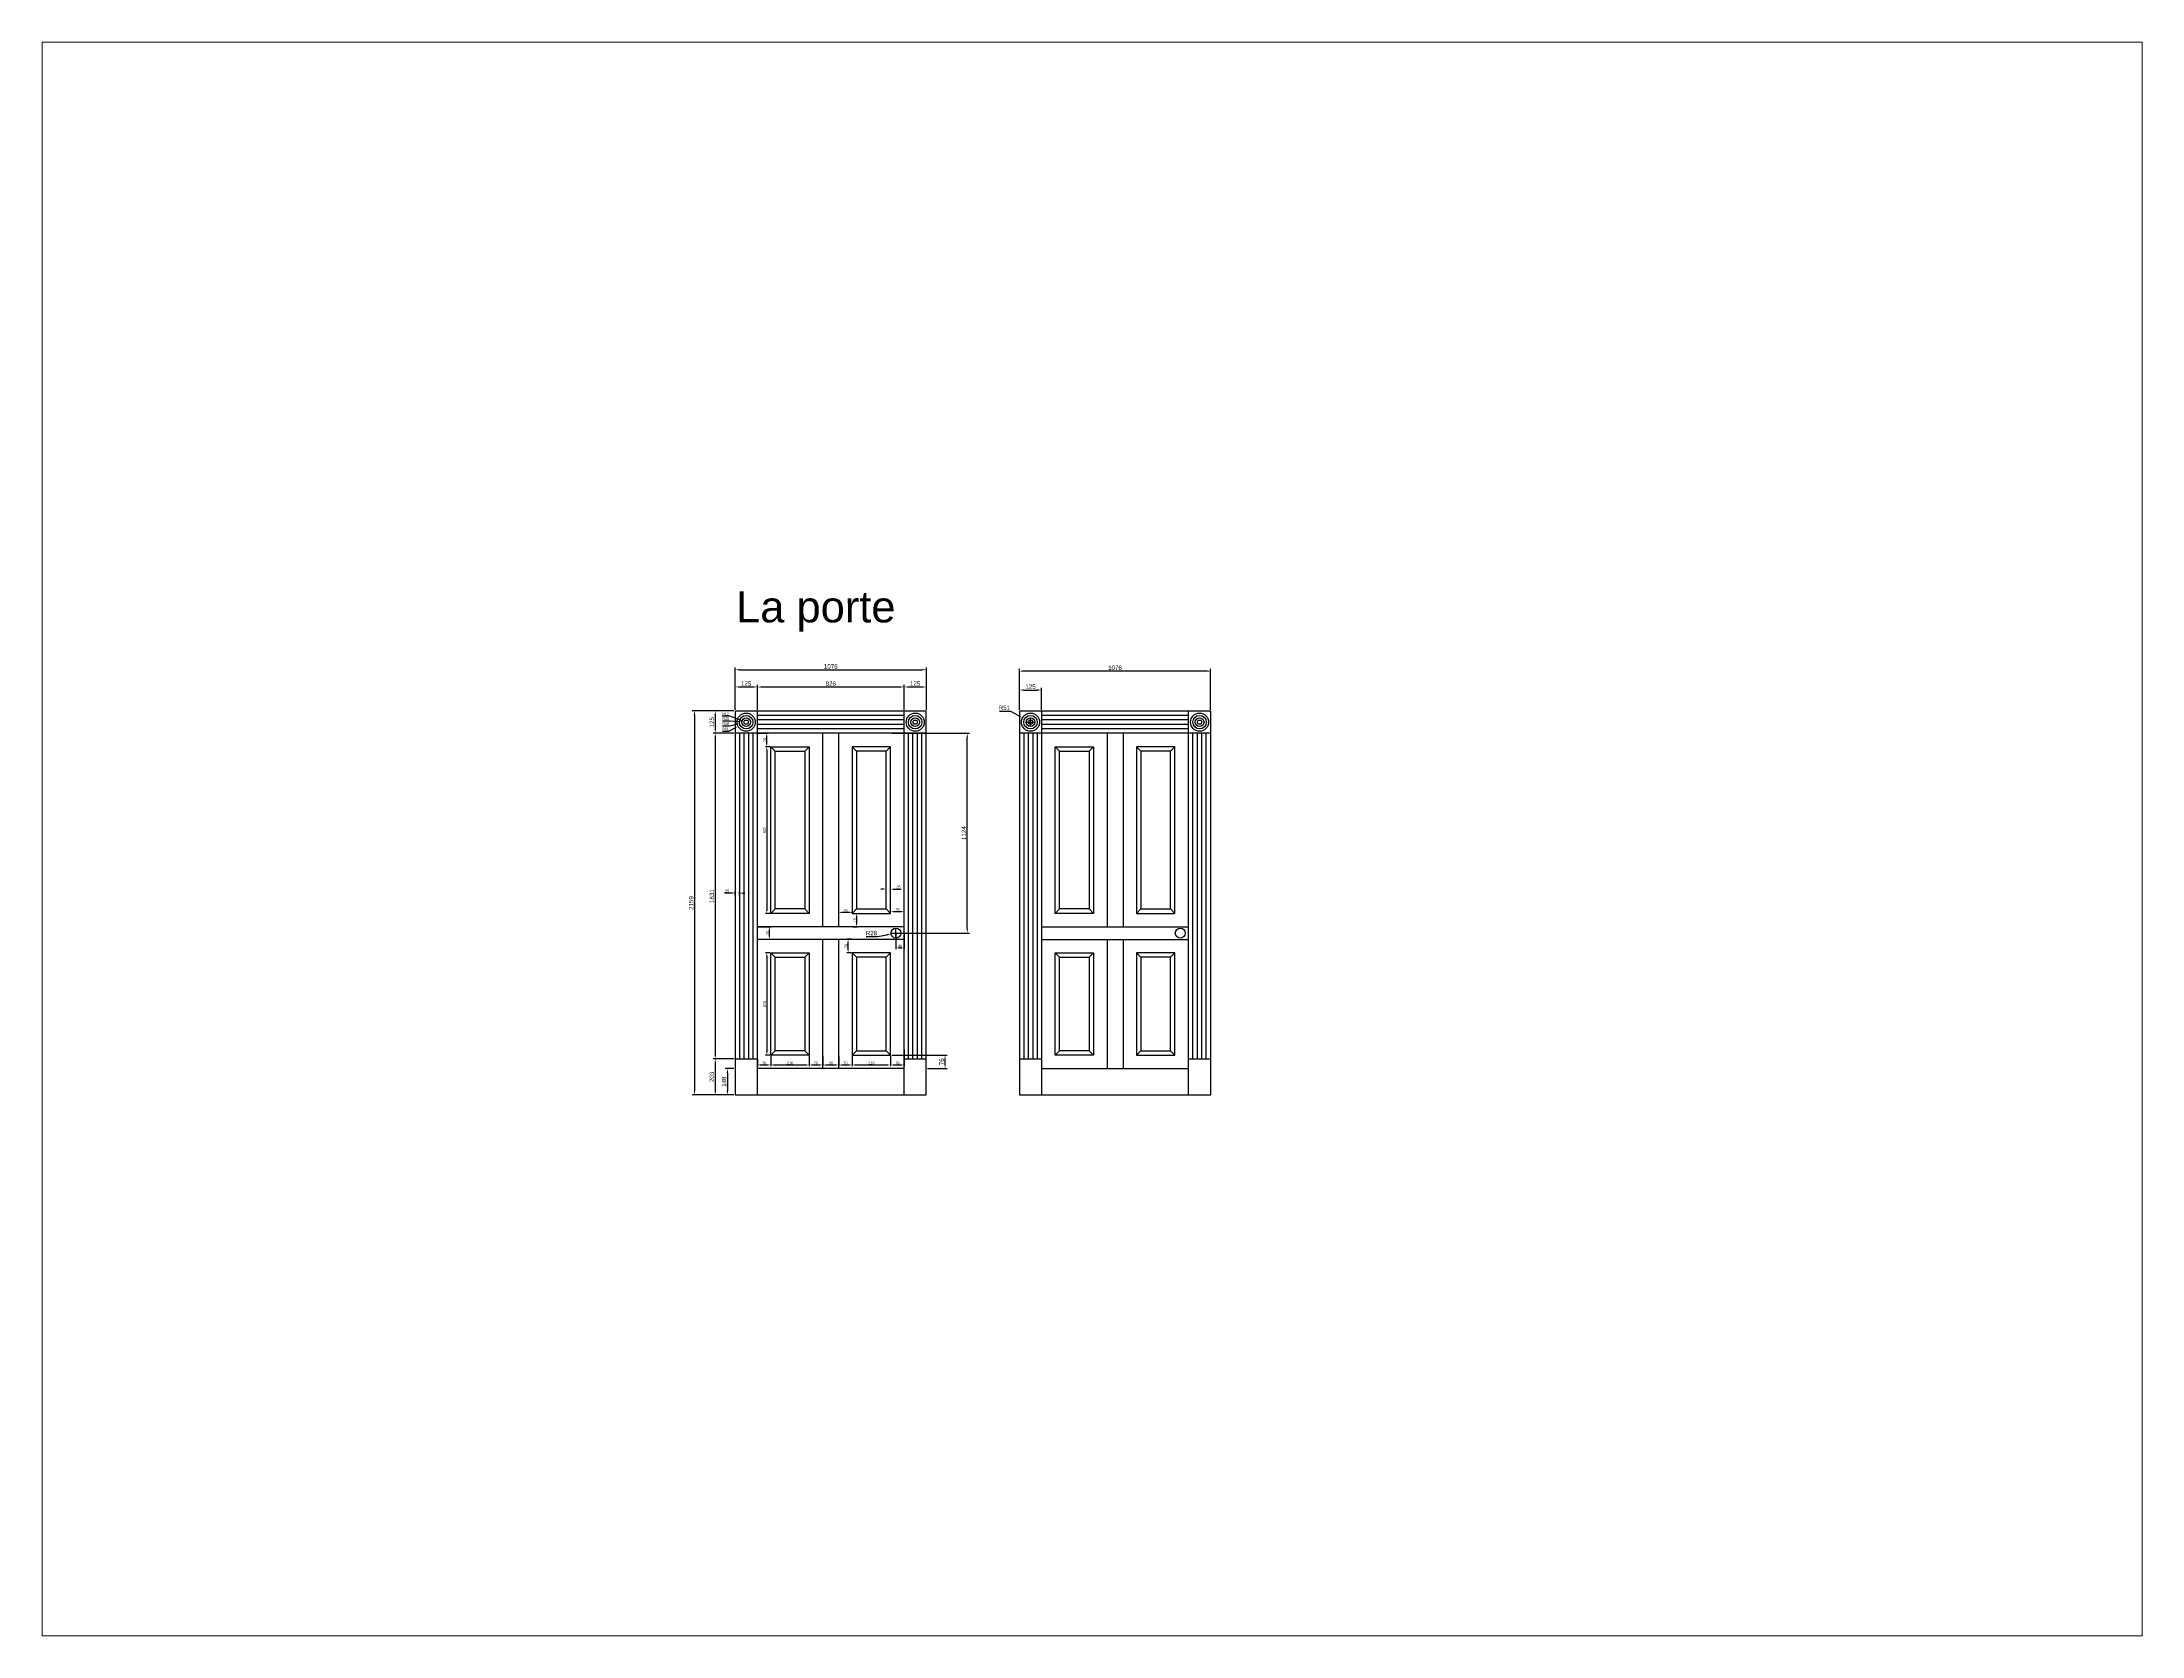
# Paper-space layout 'Présentation1' of a CAD drawing. Header units: millimetres. Extents: x 26 to 231, y 20 to 176.
# The model-space entities are those that its viewports show. They can reach past a viewport. Long polylines and large blocks are cut down to what shows.
import ezdxf

# ---------------------------------------------------------------- set-up
doc = ezdxf.new("R2010")
doc.units = ezdxf.units.MM
doc.layers.add('15-TEXTE', color=7, linetype='Continuous', lineweight=5)
doc.layers.add('BAT-22-Menuiserie porte', color=120, linetype='Continuous', lineweight=25)
doc.layers.add('22-COTATION-2', color=7, linetype='Continuous', lineweight=5, true_color=0xfb1313)
doc.styles.get("Standard").update_dxf_attribs({"font": 'arial.ttf'})
doc.dimstyles.new('SD-MECA-1-1', dxfattribs={"dimscale": 6, "dimtxt": 2.5, "dimasz": 2.5, "dimexe": 1.25, "dimexo": 0.625, "dimtad": 1, "dimtoh": 1, "dimtxsty": 'Standard', "dimcen": 0, "dimadec": 0, "dimazin": 0, "dimtp": 0.02, "dimtm": 0.02, "dimtfac": 1, "dimtofl": 0, "dimtmove": 0, "dimatfit": 3, "dimfxl": 1, "dimarcsym": 0})
doc.dimstyles.new('SD-MENUI', dxfattribs={"dimscale": 10, "dimtxt": 2.5, "dimasz": 2.5, "dimexe": 1.25, "dimexo": 0.625, "dimtad": 1, "dimtoh": 1, "dimtxsty": 'Standard', "dimcen": 2.5, "dimadec": 0, "dimazin": 0, "dimtp": 0.02, "dimtm": 0.02, "dimtfac": 1, "dimtofl": 0, "dimtmove": 0, "dimatfit": 3, "dimfxl": 1, "dimarcsym": 0})

# ---------------------------------------------------------------- blocks, each defined once
blk = doc.blocks.new('*D92')
at = {"layer": '22-COTATION-2', "color": 0, "lineweight": -2, "transparency": 16777216}
for p, q in [((14245, 9875), (14319, 9875)), ((14311, 9820), (14311, 9860)), ((14245, 9805), (14319, 9805))]:
    blk.add_line(p, q, dxfattribs=at)
at = {"layer": '22-COTATION-2', "color": 0, "transparency": 16777216}
for points in [[(14309, 9860), (14314, 9860), (14311, 9875)], [(14309, 9820), (14314, 9820), (14311, 9805)]]:
    blk.add_solid(points, dxfattribs=at)
at = {"layer": 'Defpoints', "color": 0, "transparency": 16777216}
for p in [(14242, 9875), (14311, 9875), (14242, 9805)]:
    blk.add_point(p, dxfattribs=at)
at = {"layer": '22-COTATION-2', "color": 0, "transparency": 16777216, "insert": (14300, 9840), "char_height": 15, "attachment_point": 5, "rotation": 90}
blk.add_mtext('70', dxfattribs=at)
blk = doc.blocks.new('*D73')
at = {"layer": '22-COTATION-2', "color": 0, "lineweight": -2, "transparency": 16777216}
for p, q in [((14952, 10087), (14937, 10087)), ((14967, 9979), (14967, 10095)), ((14992, 9954), (14992, 10095)), ((15007, 10087), (15051, 10087))]:
    blk.add_line(p, q, dxfattribs=at)
at = {"layer": '22-COTATION-2', "color": 0, "transparency": 16777216}
for points in [[(14952, 10090), (14952, 10085), (14967, 10087)], [(15007, 10090), (15007, 10085), (14992, 10087)]]:
    blk.add_solid(points, dxfattribs=at)
at = {"layer": 'Defpoints', "color": 0, "transparency": 16777216}
for p in [(14992, 10087), (14967, 9976), (14992, 9951)]:
    blk.add_point(p, dxfattribs=at)
at = {"layer": '22-COTATION-2', "color": 0, "transparency": 16777216, "insert": (15036, 10099), "char_height": 15, "attachment_point": 5}
blk.add_mtext('25', dxfattribs=at)
blk = doc.blocks.new('*D93')
at = {"layer": '22-COTATION-2', "color": 0, "lineweight": -2, "transparency": 16777216}
for p, q in [((14110, 11089), (13876, 11089)), ((13889, 11064), (13889, 8955)), ((14110, 8930), (13876, 8930))]:
    blk.add_line(p, q, dxfattribs=at)
at = {"layer": '22-COTATION-2', "color": 0, "transparency": 16777216}
for points in [[(13884, 11064), (13893, 11064), (13889, 11089)], [(13884, 8955), (13893, 8955), (13889, 8930)]]:
    blk.add_solid(points, dxfattribs=at)
at = {"layer": 'Defpoints', "color": 0, "transparency": 16777216}
for p in [(14117, 11089), (13889, 8930), (14117, 8930)]:
    blk.add_point(p, dxfattribs=at)
at = {"layer": '22-COTATION-2', "color": 0, "transparency": 16777216, "insert": (13870, 10009), "char_height": 25, "attachment_point": 5, "rotation": 90}
blk.add_mtext('2159', dxfattribs=at)
blk = doc.blocks.new('*D94')
at = {"layer": '22-COTATION-2', "color": 0, "lineweight": -2, "transparency": 16777216}
for p, q in [((14110, 11089), (13993, 11089)), ((14005, 11064), (14005, 10989)), ((14110, 10964), (13993, 10964))]:
    blk.add_line(p, q, dxfattribs=at)
at = {"layer": '22-COTATION-2', "color": 0, "transparency": 16777216}
for points in [[(14001, 11064), (14010, 11064), (14005, 11089)], [(14001, 10989), (14010, 10989), (14005, 10964)]]:
    blk.add_solid(points, dxfattribs=at)
at = {"layer": 'Defpoints', "color": 0, "transparency": 16777216}
for p in [(14117, 11089), (14005, 10964), (14117, 10964)]:
    blk.add_point(p, dxfattribs=at)
at = {"layer": '22-COTATION-2', "color": 0, "transparency": 16777216, "insert": (13986, 11026), "char_height": 25, "attachment_point": 5, "rotation": 90}
blk.add_mtext('125', dxfattribs=at)
blk = doc.blocks.new('*D95')
at = {"layer": '22-COTATION-2', "color": 0, "lineweight": -2, "transparency": 16777216}
for p, q in [((14110, 10964), (13993, 10964)), ((14005, 10939), (14005, 9158)), ((14110, 9133), (13993, 9133))]:
    blk.add_line(p, q, dxfattribs=at)
at = {"layer": '22-COTATION-2', "color": 0, "transparency": 16777216}
for points in [[(14001, 10939), (14010, 10939), (14005, 10964)], [(14001, 9158), (14010, 9158), (14005, 9133)]]:
    blk.add_solid(points, dxfattribs=at)
at = {"layer": 'Defpoints', "color": 0, "transparency": 16777216}
for p in [(14117, 10964), (14005, 9133), (14117, 9133)]:
    blk.add_point(p, dxfattribs=at)
at = {"layer": '22-COTATION-2', "color": 0, "transparency": 16777216, "insert": (13986, 10048), "char_height": 25, "attachment_point": 5, "rotation": 90}
blk.add_mtext('1831', dxfattribs=at)
blk = doc.blocks.new('*D74')
at = {"layer": '22-COTATION-2', "color": 0, "lineweight": -2, "transparency": 16777216}
for p, q in [((14110, 9133), (13993, 9133)), ((14005, 9108), (14005, 8955)), ((14110, 8930), (13993, 8930))]:
    blk.add_line(p, q, dxfattribs=at)
at = {"layer": '22-COTATION-2', "color": 0, "transparency": 16777216}
for points in [[(14001, 9108), (14010, 9108), (14005, 9133)], [(14001, 8955), (14010, 8955), (14005, 8930)]]:
    blk.add_solid(points, dxfattribs=at)
at = {"layer": 'Defpoints', "color": 0, "transparency": 16777216}
for p in [(14117, 9133), (14005, 8930), (14117, 8930)]:
    blk.add_point(p, dxfattribs=at)
at = {"layer": '22-COTATION-2', "color": 0, "transparency": 16777216, "insert": (13986, 9031), "char_height": 25, "attachment_point": 5, "rotation": 90}
blk.add_mtext('203', dxfattribs=at)
blk = doc.blocks.new('*D96')
at = {"layer": '22-COTATION-2', "color": 0, "lineweight": -2, "transparency": 16777216}
for p, q in [((14314, 10888), (14287, 10888)), ((14295, 10873), (14295, 9966)), ((14314, 9951), (14287, 9951))]:
    blk.add_line(p, q, dxfattribs=at)
at = {"layer": '22-COTATION-2', "color": 0, "transparency": 16777216}
for points in [[(14292, 10873), (14297, 10873), (14295, 10888)], [(14292, 9966), (14297, 9966), (14295, 9951)]]:
    blk.add_solid(points, dxfattribs=at)
at = {"layer": 'Defpoints', "color": 0, "transparency": 16777216}
for p in [(14318, 10888), (14295, 9951), (14318, 9951)]:
    blk.add_point(p, dxfattribs=at)
at = {"layer": '22-COTATION-2', "color": 0, "transparency": 16777216, "insert": (14283, 10419), "char_height": 15, "attachment_point": 5, "rotation": 90}
blk.add_mtext('937', dxfattribs=at)
blk = doc.blocks.new('*D97')
at = {"layer": '22-COTATION-2', "color": 0, "lineweight": -2, "transparency": 16777216}
for p, q in [((14314, 9729), (14287, 9729)), ((14295, 9714), (14295, 9169)), ((14314, 9154), (14287, 9154))]:
    blk.add_line(p, q, dxfattribs=at)
at = {"layer": '22-COTATION-2', "color": 0, "transparency": 16777216}
for points in [[(14292, 9714), (14297, 9714), (14295, 9729)], [(14292, 9169), (14297, 9169), (14295, 9154)]]:
    blk.add_solid(points, dxfattribs=at)
at = {"layer": 'Defpoints', "color": 0, "transparency": 16777216}
for p in [(14318, 9729), (14295, 9154), (14318, 9154)]:
    blk.add_point(p, dxfattribs=at)
at = {"layer": '22-COTATION-2', "color": 0, "transparency": 16777216, "insert": (14283, 9441), "char_height": 15, "attachment_point": 5, "rotation": 90}
blk.add_mtext('575', dxfattribs=at)
blk = doc.blocks.new('*D98')
at = {"layer": '22-COTATION-2', "color": 0, "lineweight": -2, "transparency": 16777216}
for p, q in [((15022, 9836), (15022, 9749)), ((15068, 9836), (15068, 9749)), ((15037, 9757), (15053, 9757))]:
    blk.add_line(p, q, dxfattribs=at)
at = {"layer": '22-COTATION-2', "color": 0, "transparency": 16777216}
for points in [[(15037, 9759), (15037, 9754), (15022, 9757)], [(15053, 9759), (15053, 9754), (15068, 9757)]]:
    blk.add_solid(points, dxfattribs=at)
at = {"layer": 'Defpoints', "color": 0, "transparency": 16777216}
for p in [(15022, 9840), (15068, 9840), (15068, 9757)]:
    blk.add_point(p, dxfattribs=at)
at = {"layer": '22-COTATION-2', "color": 0, "transparency": 16777216, "insert": (15045, 9768), "char_height": 15, "attachment_point": 5}
blk.add_mtext('46', dxfattribs=at)
blk = doc.blocks.new('*D99')
at = {"layer": '22-COTATION-2', "color": 0, "lineweight": -2, "transparency": 16777216}
for p, q in [((14998, 10964), (15436, 10964)), ((15423, 9865), (15423, 10939)), ((14998, 9840), (15436, 9840))]:
    blk.add_line(p, q, dxfattribs=at)
at = {"layer": '22-COTATION-2', "color": 0, "transparency": 16777216}
for points in [[(15419, 10939), (15427, 10939), (15423, 10964)], [(15419, 9865), (15427, 9865), (15423, 9840)]]:
    blk.add_solid(points, dxfattribs=at)
at = {"layer": 'Defpoints', "color": 0, "transparency": 16777216}
for p in [(14992, 10964), (15423, 10964), (14992, 9840)]:
    blk.add_point(p, dxfattribs=at)
at = {"layer": '22-COTATION-2', "color": 0, "transparency": 16777216, "insert": (15404, 10402), "char_height": 25, "attachment_point": 5, "rotation": 90}
blk.add_mtext('1124', dxfattribs=at)
blk = doc.blocks.new('*D100')
at = {"layer": '22-COTATION-2', "color": 0, "lineweight": -2, "transparency": 16777216}
for p, q in [((14117, 11095), (14117, 11237)), ((14142, 11224), (14217, 11224)), ((14242, 11095), (14242, 11237))]:
    blk.add_line(p, q, dxfattribs=at)
at = {"layer": '22-COTATION-2', "color": 0, "transparency": 16777216}
for points in [[(14142, 11228), (14142, 11220), (14117, 11224)], [(14217, 11228), (14217, 11220), (14242, 11224)]]:
    blk.add_solid(points, dxfattribs=at)
at = {"layer": 'Defpoints', "color": 0, "transparency": 16777216}
for p in [(14242, 11224), (14117, 11089), (14242, 11089)]:
    blk.add_point(p, dxfattribs=at)
at = {"layer": '22-COTATION-2', "color": 0, "transparency": 16777216, "insert": (14179, 11243), "char_height": 25, "attachment_point": 5}
blk.add_mtext('125', dxfattribs=at)
blk = doc.blocks.new('*D101')
at = {"layer": '22-COTATION-2', "color": 0, "lineweight": -2, "transparency": 16777216}
for p, q in [((14242, 11095), (14242, 11237)), ((14267, 11224), (15043, 11224)), ((15068, 11095), (15068, 11237))]:
    blk.add_line(p, q, dxfattribs=at)
at = {"layer": '22-COTATION-2', "color": 0, "transparency": 16777216}
for points in [[(14267, 11228), (14267, 11220), (14242, 11224)], [(15043, 11228), (15043, 11220), (15068, 11224)]]:
    blk.add_solid(points, dxfattribs=at)
at = {"layer": 'Defpoints', "color": 0, "transparency": 16777216}
for p in [(15068, 11224), (14242, 11089), (15068, 11089)]:
    blk.add_point(p, dxfattribs=at)
at = {"layer": '22-COTATION-2', "color": 0, "transparency": 16777216, "insert": (14655, 11243), "char_height": 25, "attachment_point": 5}
blk.add_mtext('826', dxfattribs=at)
blk = doc.blocks.new('*D75')
at = {"layer": '22-COTATION-2', "color": 0, "lineweight": -2, "transparency": 16777216}
for p, q in [((15068, 11095), (15068, 11237)), ((15093, 11224), (15168, 11224)), ((15193, 11095), (15193, 11237))]:
    blk.add_line(p, q, dxfattribs=at)
at = {"layer": '22-COTATION-2', "color": 0, "transparency": 16777216}
for points in [[(15093, 11228), (15093, 11220), (15068, 11224)], [(15168, 11228), (15168, 11220), (15193, 11224)]]:
    blk.add_solid(points, dxfattribs=at)
at = {"layer": 'Defpoints', "color": 0, "transparency": 16777216}
for p in [(15193, 11224), (15068, 11089), (15193, 11089)]:
    blk.add_point(p, dxfattribs=at)
at = {"layer": '22-COTATION-2', "color": 0, "transparency": 16777216, "insert": (15130, 11243), "char_height": 25, "attachment_point": 5}
blk.add_mtext('125', dxfattribs=at)
blk = doc.blocks.new('*D76')
at = {"layer": '22-COTATION-2', "color": 0, "lineweight": -2, "transparency": 16777216}
for p, q in [((14245, 10964), (14302, 10964)), ((14314, 10888), (14287, 10888)), ((14295, 10903), (14295, 10949))]:
    blk.add_line(p, q, dxfattribs=at)
at = {"layer": '22-COTATION-2', "color": 0, "transparency": 16777216}
for points in [[(14292, 10949), (14297, 10949), (14295, 10964)], [(14292, 10903), (14297, 10903), (14295, 10888)]]:
    blk.add_solid(points, dxfattribs=at)
at = {"layer": 'Defpoints', "color": 0, "transparency": 16777216}
for p in [(14242, 10964), (14295, 10964), (14318, 10888)]:
    blk.add_point(p, dxfattribs=at)
at = {"layer": '22-COTATION-2', "color": 0, "transparency": 16777216, "insert": (14283, 10926), "char_height": 15, "attachment_point": 5, "rotation": 90}
blk.add_mtext('76', dxfattribs=at)
blk = doc.blocks.new('*D77')
at = {"layer": '22-COTATION-2', "color": 0, "lineweight": -2, "transparency": 16777216}
for p, q in [((14242, 9129), (14242, 9091)), ((14257, 9099), (14303, 9099)), ((14318, 9150), (14318, 9091))]:
    blk.add_line(p, q, dxfattribs=at)
at = {"layer": '22-COTATION-2', "color": 0, "transparency": 16777216}
for points in [[(14257, 9101), (14257, 9096), (14242, 9099)], [(14303, 9101), (14303, 9096), (14318, 9099)]]:
    blk.add_solid(points, dxfattribs=at)
at = {"layer": 'Defpoints', "color": 0, "transparency": 16777216}
for p in [(14242, 9133), (14318, 9154), (14318, 9099)]:
    blk.add_point(p, dxfattribs=at)
at = {"layer": '22-COTATION-2', "color": 0, "transparency": 16777216, "insert": (14280, 9110), "char_height": 15, "attachment_point": 5}
blk.add_mtext('76', dxfattribs=at)
blk = doc.blocks.new('*D78')
at = {"layer": '22-COTATION-2', "color": 0, "lineweight": -2, "transparency": 16777216}
for p, q in [((14318, 9150), (14318, 9091)), ((14333, 9099), (14519, 9099)), ((14534, 9150), (14534, 9091))]:
    blk.add_line(p, q, dxfattribs=at)
at = {"layer": '22-COTATION-2', "color": 0, "transparency": 16777216}
for points in [[(14333, 9101), (14333, 9096), (14318, 9099)], [(14519, 9101), (14519, 9096), (14534, 9099)]]:
    blk.add_solid(points, dxfattribs=at)
at = {"layer": 'Defpoints', "color": 0, "transparency": 16777216}
for p in [(14318, 9154), (14534, 9154), (14534, 9099)]:
    blk.add_point(p, dxfattribs=at)
at = {"layer": '22-COTATION-2', "color": 0, "transparency": 16777216, "insert": (14426, 9110), "char_height": 15, "attachment_point": 5}
blk.add_mtext('216', dxfattribs=at)
blk = doc.blocks.new('*D79')
at = {"layer": '22-COTATION-2', "color": 0, "lineweight": -2, "transparency": 16777216}
for p, q in [((14534, 9150), (14534, 9091)), ((14549, 9099), (14595, 9099)), ((14610, 9150), (14610, 9091))]:
    blk.add_line(p, q, dxfattribs=at)
at = {"layer": '22-COTATION-2', "color": 0, "transparency": 16777216}
for points in [[(14549, 9101), (14549, 9096), (14534, 9099)], [(14595, 9101), (14595, 9096), (14610, 9099)]]:
    blk.add_solid(points, dxfattribs=at)
at = {"layer": 'Defpoints', "color": 0, "transparency": 16777216}
for p in [(14534, 9154), (14610, 9154), (14610, 9099)]:
    blk.add_point(p, dxfattribs=at)
at = {"layer": '22-COTATION-2', "color": 0, "transparency": 16777216, "insert": (14572, 9110), "char_height": 15, "attachment_point": 5}
blk.add_mtext('76', dxfattribs=at)
blk = doc.blocks.new('*D80')
at = {"layer": '22-COTATION-2', "color": 0, "lineweight": -2, "transparency": 16777216}
for p, q in [((14776, 9150), (14776, 9091)), ((14791, 9099), (14977, 9099)), ((14992, 9150), (14992, 9091))]:
    blk.add_line(p, q, dxfattribs=at)
at = {"layer": '22-COTATION-2', "color": 0, "transparency": 16777216}
for points in [[(14791, 9101), (14791, 9096), (14776, 9099)], [(14977, 9101), (14977, 9096), (14992, 9099)]]:
    blk.add_solid(points, dxfattribs=at)
at = {"layer": 'Defpoints', "color": 0, "transparency": 16777216}
for p in [(14776, 9154), (14992, 9154), (14992, 9099)]:
    blk.add_point(p, dxfattribs=at)
at = {"layer": '22-COTATION-2', "color": 0, "transparency": 16777216, "insert": (14884, 9110), "char_height": 15, "attachment_point": 5}
blk.add_mtext('216', dxfattribs=at)
blk = doc.blocks.new('*D81')
at = {"layer": '22-COTATION-2', "color": 0, "lineweight": -2, "transparency": 16777216}
for p, q in [((14854, 9821), (14920, 9821)), ((14920, 9821), (14970, 9830)), ((14997, 9840), (15047, 9840)), ((15022, 9815), (15022, 9865))]:
    blk.add_line(p, q, dxfattribs=at)
at = {"layer": '22-COTATION-2', "color": 0, "transparency": 16777216}
blk.add_solid([(14969, 9834), (14970, 9826), (14994, 9835)], dxfattribs=at)
at = {"layer": 'Defpoints', "color": 0, "transparency": 16777216}
for p in [(14994, 9835), (15022, 9840)]:
    blk.add_point(p, dxfattribs=at)
at = {"layer": '22-COTATION-2', "color": 0, "transparency": 16777216, "insert": (14884, 9840), "char_height": 25, "attachment_point": 5}
blk.add_mtext('R28', dxfattribs=at)
blk = doc.blocks.new('*D82')
at = {"layer": '22-COTATION-2', "color": 0, "lineweight": -2, "transparency": 16777216}
for p, q in [((14117, 11095), (14117, 11334)), ((14142, 11321), (15168, 11321)), ((15193, 11095), (15193, 11334))]:
    blk.add_line(p, q, dxfattribs=at)
at = {"layer": '22-COTATION-2', "color": 0, "transparency": 16777216}
for points in [[(14142, 11325), (14142, 11317), (14117, 11321)], [(15168, 11325), (15168, 11317), (15193, 11321)]]:
    blk.add_solid(points, dxfattribs=at)
at = {"layer": 'Defpoints', "color": 0, "transparency": 16777216}
for p in [(15193, 11321), (14117, 11089), (15193, 11089)]:
    blk.add_point(p, dxfattribs=at)
at = {"layer": '22-COTATION-2', "color": 0, "transparency": 16777216, "insert": (14655, 11340), "char_height": 25, "attachment_point": 5}
blk.add_mtext('1076', dxfattribs=at)
blk = doc.blocks.new('*D68')
at = {"layer": '22-COTATION-2', "color": 0, "lineweight": -2, "transparency": 16777216}
for p, q in [((14102, 10065), (14057, 10065)), ((14117, 10052), (14117, 10073)), ((14142, 10052), (14142, 10073)), ((14157, 10065), (14172, 10065))]:
    blk.add_line(p, q, dxfattribs=at)
at = {"layer": '22-COTATION-2', "color": 0, "transparency": 16777216}
for points in [[(14102, 10068), (14102, 10063), (14117, 10065)], [(14157, 10068), (14157, 10063), (14142, 10065)]]:
    blk.add_solid(points, dxfattribs=at)
at = {"layer": 'Defpoints', "color": 0, "transparency": 16777216}
for p in [(14117, 10065), (14117, 10048), (14142, 10048)]:
    blk.add_point(p, dxfattribs=at)
at = {"layer": '22-COTATION-2', "color": 0, "transparency": 16777216, "insert": (14072, 10077), "char_height": 15, "attachment_point": 5}
blk.add_mtext('25', dxfattribs=at)
blk = doc.blocks.new('*D83')
at = {"layer": '22-COTATION-2', "color": 0, "lineweight": -2, "transparency": 16777216}
for p, q in [((14082, 10976), (14121, 10996)), ((14046, 10976), (14082, 10976))]:
    blk.add_line(p, q, dxfattribs=at)
at = {"layer": '22-COTATION-2', "color": 0, "transparency": 16777216}
blk.add_solid([(14119, 10998), (14122, 10994), (14134, 11003)], dxfattribs=at)
at = {"layer": 'Defpoints', "color": 0, "transparency": 16777216}
for p in [(14134, 11003), (14179, 11026)]:
    blk.add_point(p, dxfattribs=at)
at = {"layer": '22-COTATION-2', "color": 0, "transparency": 16777216, "insert": (14062, 10988), "char_height": 15, "attachment_point": 5}
blk.add_mtext('R51', dxfattribs=at)
blk = doc.blocks.new('*D84')
at = {"layer": '22-COTATION-2', "color": 0, "lineweight": -2, "transparency": 16777216}
for p, q in [((14046, 11006), (14086, 11006)), ((14086, 11006), (14127, 11015))]:
    blk.add_line(p, q, dxfattribs=at)
at = {"layer": '22-COTATION-2', "color": 0, "transparency": 16777216}
blk.add_solid([(14127, 11017), (14128, 11012), (14142, 11018)], dxfattribs=at)
at = {"layer": 'Defpoints', "color": 0, "transparency": 16777216}
for p in [(14142, 11018), (14179, 11026)]:
    blk.add_point(p, dxfattribs=at)
at = {"layer": '22-COTATION-2', "color": 0, "transparency": 16777216, "insert": (14064, 11017), "char_height": 15, "attachment_point": 5}
blk.add_mtext('R38', dxfattribs=at)
blk = doc.blocks.new('*D85')
at = {"layer": '22-COTATION-2', "color": 0, "lineweight": -2, "transparency": 16777216}
for p, q in [((14046, 11034), (14086, 11034)), ((14086, 11034), (14139, 11030))]:
    blk.add_line(p, q, dxfattribs=at)
at = {"layer": '22-COTATION-2', "color": 0, "transparency": 16777216}
blk.add_solid([(14140, 11032), (14139, 11027), (14154, 11028)], dxfattribs=at)
at = {"layer": 'Defpoints', "color": 0, "transparency": 16777216}
for p in [(14154, 11028), (14179, 11026)]:
    blk.add_point(p, dxfattribs=at)
at = {"layer": '22-COTATION-2', "color": 0, "transparency": 16777216, "insert": (14064, 11046), "char_height": 15, "attachment_point": 5}
blk.add_mtext('R25', dxfattribs=at)
blk = doc.blocks.new('*D86')
at = {"layer": '22-COTATION-2', "color": 0, "lineweight": -2, "transparency": 16777216}
for p, q in [((14045, 11062), (14085, 11062)), ((14085, 11062), (14154, 11036))]:
    blk.add_line(p, q, dxfattribs=at)
at = {"layer": '22-COTATION-2', "color": 0, "transparency": 16777216}
blk.add_solid([(14155, 11038), (14153, 11033), (14168, 11030)], dxfattribs=at)
at = {"layer": 'Defpoints', "color": 0, "transparency": 16777216}
for p in [(14168, 11030), (14179, 11026)]:
    blk.add_point(p, dxfattribs=at)
at = {"layer": '22-COTATION-2', "color": 0, "transparency": 16777216, "insert": (14063, 11073), "char_height": 15, "attachment_point": 5}
blk.add_mtext('R12', dxfattribs=at)
blk = doc.blocks.new('*D87')
at = {"layer": '22-COTATION-2', "color": 0, "lineweight": -2, "transparency": 16777216}
for p, q in [((14779, 9951), (14806, 9951)), ((14799, 9936), (14799, 9890)), ((14779, 9875), (14806, 9875))]:
    blk.add_line(p, q, dxfattribs=at)
at = {"layer": '22-COTATION-2', "color": 0, "transparency": 16777216}
for points in [[(14796, 9936), (14801, 9936), (14799, 9951)], [(14796, 9890), (14801, 9890), (14799, 9875)]]:
    blk.add_solid(points, dxfattribs=at)
at = {"layer": 'Defpoints', "color": 0, "transparency": 16777216}
for p in [(14776, 9951), (14776, 9875), (14799, 9875)]:
    blk.add_point(p, dxfattribs=at)
at = {"layer": '22-COTATION-2', "color": 0, "transparency": 16777216, "insert": (14787, 9913), "char_height": 15, "attachment_point": 5, "rotation": 90}
blk.add_mtext('76', dxfattribs=at)
blk = doc.blocks.new('*D88')
at = {"layer": '22-COTATION-2', "color": 0, "lineweight": -2, "transparency": 16777216}
for p, q in [((14992, 9954), (14992, 9969)), ((15007, 9961), (15053, 9961)), ((15068, 9954), (15068, 9969))]:
    blk.add_line(p, q, dxfattribs=at)
at = {"layer": '22-COTATION-2', "color": 0, "transparency": 16777216}
for points in [[(15007, 9964), (15007, 9959), (14992, 9961)], [(15053, 9964), (15053, 9959), (15068, 9961)]]:
    blk.add_solid(points, dxfattribs=at)
at = {"layer": 'Defpoints', "color": 0, "transparency": 16777216}
for p in [(14992, 9951), (15068, 9961), (15068, 9951)]:
    blk.add_point(p, dxfattribs=at)
at = {"layer": '22-COTATION-2', "color": 0, "transparency": 16777216, "insert": (15030, 9973), "char_height": 15, "attachment_point": 5}
blk.add_mtext('76', dxfattribs=at)
blk = doc.blocks.new('*D69')
at = {"layer": '22-COTATION-2', "color": 0, "lineweight": -2, "transparency": 16777216}
for p, q in [((14700, 9954), (14700, 9962)), ((14761, 9955), (14715, 9955)), ((14776, 9954), (14776, 9962))]:
    blk.add_line(p, q, dxfattribs=at)
at = {"layer": '22-COTATION-2', "color": 0, "transparency": 16777216}
for points in [[(14715, 9957), (14715, 9952), (14700, 9955)], [(14761, 9957), (14761, 9952), (14776, 9955)]]:
    blk.add_solid(points, dxfattribs=at)
at = {"layer": 'Defpoints', "color": 0, "transparency": 16777216}
for p in [(14700, 9955), (14700, 9951), (14776, 9951)]:
    blk.add_point(p, dxfattribs=at)
at = {"layer": '22-COTATION-2', "color": 0, "transparency": 16777216, "insert": (14738, 9966), "char_height": 15, "attachment_point": 5}
blk.add_mtext('76', dxfattribs=at)
blk = doc.blocks.new('*D70')
at = {"layer": '22-COTATION-2', "color": 0, "lineweight": -2, "transparency": 16777216}
for p, q in [((14610, 9150), (14610, 9091)), ((14625, 9099), (14685, 9099)), ((14700, 9150), (14700, 9091))]:
    blk.add_line(p, q, dxfattribs=at)
at = {"layer": '22-COTATION-2', "color": 0, "transparency": 16777216}
for points in [[(14625, 9101), (14625, 9096), (14610, 9099)], [(14685, 9101), (14685, 9096), (14700, 9099)]]:
    blk.add_solid(points, dxfattribs=at)
at = {"layer": 'Defpoints', "color": 0, "transparency": 16777216}
for p in [(14610, 9154), (14700, 9154), (14700, 9099)]:
    blk.add_point(p, dxfattribs=at)
at = {"layer": '22-COTATION-2', "color": 0, "transparency": 16777216, "insert": (14655, 9110), "char_height": 15, "attachment_point": 5}
blk.add_mtext('90', dxfattribs=at)
blk = doc.blocks.new('*D71')
at = {"layer": '22-COTATION-2', "color": 0, "lineweight": -2, "transparency": 16777216}
for p, q in [((14700, 9150), (14700, 9091)), ((14715, 9099), (14761, 9099)), ((14776, 9150), (14776, 9091))]:
    blk.add_line(p, q, dxfattribs=at)
at = {"layer": '22-COTATION-2', "color": 0, "transparency": 16777216}
for points in [[(14715, 9101), (14715, 9096), (14700, 9099)], [(14761, 9101), (14761, 9096), (14776, 9099)]]:
    blk.add_solid(points, dxfattribs=at)
at = {"layer": 'Defpoints', "color": 0, "transparency": 16777216}
for p in [(14700, 9154), (14776, 9154), (14776, 9099)]:
    blk.add_point(p, dxfattribs=at)
at = {"layer": '22-COTATION-2', "color": 0, "transparency": 16777216, "insert": (14738, 9110), "char_height": 15, "attachment_point": 5}
blk.add_mtext('76', dxfattribs=at)
blk = doc.blocks.new('*D89')
at = {"layer": '22-COTATION-2', "color": 0, "lineweight": -2, "transparency": 16777216}
for p, q in [((14992, 9150), (14992, 9091)), ((15007, 9099), (15053, 9099)), ((15068, 9184), (15068, 9091))]:
    blk.add_line(p, q, dxfattribs=at)
at = {"layer": '22-COTATION-2', "color": 0, "transparency": 16777216}
for points in [[(15007, 9101), (15007, 9096), (14992, 9099)], [(15053, 9101), (15053, 9096), (15068, 9099)]]:
    blk.add_solid(points, dxfattribs=at)
at = {"layer": 'Defpoints', "color": 0, "transparency": 16777216}
for p in [(14992, 9154), (15068, 9188), (15068, 9099)]:
    blk.add_point(p, dxfattribs=at)
at = {"layer": '22-COTATION-2', "color": 0, "transparency": 16777216, "insert": (15030, 9110), "char_height": 15, "attachment_point": 5}
blk.add_mtext('76', dxfattribs=at)
blk = doc.blocks.new('*D90')
at = {"layer": '22-COTATION-2', "color": 0, "lineweight": -2, "transparency": 16777216}
for p, q in [((14772, 9805), (14745, 9805)), ((14772, 9729), (14745, 9729)), ((14753, 9744), (14753, 9790))]:
    blk.add_line(p, q, dxfattribs=at)
at = {"layer": '22-COTATION-2', "color": 0, "transparency": 16777216}
for points in [[(14750, 9790), (14755, 9790), (14753, 9805)], [(14750, 9744), (14755, 9744), (14753, 9729)]]:
    blk.add_solid(points, dxfattribs=at)
at = {"layer": 'Defpoints', "color": 0, "transparency": 16777216}
for p in [(14753, 9805), (14776, 9805), (14776, 9729)]:
    blk.add_point(p, dxfattribs=at)
at = {"layer": '22-COTATION-2', "color": 0, "transparency": 16777216, "insert": (14741, 9767), "char_height": 15, "attachment_point": 5, "rotation": 90}
blk.add_mtext('76', dxfattribs=at)
blk = doc.blocks.new('*D91')
at = {"layer": '22-COTATION-2', "color": 0, "lineweight": -2, "transparency": 16777216}
for p, q in [((14110, 9078), (14061, 9078)), ((14074, 9053), (14074, 8955)), ((14110, 8930), (14061, 8930))]:
    blk.add_line(p, q, dxfattribs=at)
at = {"layer": '22-COTATION-2', "color": 0, "transparency": 16777216}
for points in [[(14069, 9053), (14078, 9053), (14074, 9078)], [(14069, 8955), (14078, 8955), (14074, 8930)]]:
    blk.add_solid(points, dxfattribs=at)
at = {"layer": 'Defpoints', "color": 0, "transparency": 16777216}
for p in [(14117, 9078), (14074, 8930), (14117, 8930)]:
    blk.add_point(p, dxfattribs=at)
at = {"layer": '22-COTATION-2', "color": 0, "transparency": 16777216, "insert": (14055, 9004), "char_height": 25, "attachment_point": 5, "rotation": 90}
blk.add_mtext('148', dxfattribs=at)
blk = doc.blocks.new('*D72')
at = {"layer": '22-COTATION-2', "color": 0, "lineweight": -2, "transparency": 16777216}
for p, q in [((14998, 9154), (15310, 9154)), ((15298, 9103), (15298, 9129)), ((15199, 9078), (15310, 9078))]:
    blk.add_line(p, q, dxfattribs=at)
at = {"layer": '22-COTATION-2', "color": 0, "transparency": 16777216}
for points in [[(15294, 9129), (15302, 9129), (15298, 9154)], [(15294, 9103), (15302, 9103), (15298, 9078)]]:
    blk.add_solid(points, dxfattribs=at)
at = {"layer": 'Defpoints', "color": 0, "transparency": 16777216}
for p in [(14992, 9154), (15298, 9154), (15193, 9078)]:
    blk.add_point(p, dxfattribs=at)
at = {"layer": '22-COTATION-2', "color": 0, "transparency": 16777216, "insert": (15279, 9116), "char_height": 25, "attachment_point": 5, "rotation": 90}
blk.add_mtext('76', dxfattribs=at)
blk = doc.blocks.new('*D103')
at = {"layer": '22-COTATION-2', "color": 0, "lineweight": -2, "transparency": 16777216}
for p, q in [((15716, 11095), (15716, 11326)), ((16767, 11313), (15741, 11313)), ((16792, 11095), (16792, 11326))]:
    blk.add_line(p, q, dxfattribs=at)
at = {"layer": '22-COTATION-2', "color": 0, "transparency": 16777216}
for points in [[(15741, 11318), (15741, 11309), (15716, 11313)], [(16767, 11318), (16767, 11309), (16792, 11313)]]:
    blk.add_solid(points, dxfattribs=at)
at = {"layer": 'Defpoints', "color": 0, "transparency": 16777216}
for p in [(15716, 11313), (15716, 11089), (16792, 11089)]:
    blk.add_point(p, dxfattribs=at)
at = {"layer": '22-COTATION-2', "color": 0, "transparency": 16777216, "insert": (16254, 11332), "char_height": 25, "attachment_point": 5}
blk.add_mtext('1076', dxfattribs=at)
blk = doc.blocks.new('*D104')
at = {"layer": '22-COTATION-2', "color": 0, "lineweight": -2, "transparency": 16777216}
for p, q in [((15716, 11095), (15716, 11219)), ((15741, 11207), (15816, 11207)), ((15841, 11095), (15841, 11219))]:
    blk.add_line(p, q, dxfattribs=at)
at = {"layer": '22-COTATION-2', "color": 0, "transparency": 16777216}
for points in [[(15741, 11211), (15741, 11203), (15716, 11207)], [(15816, 11211), (15816, 11203), (15841, 11207)]]:
    blk.add_solid(points, dxfattribs=at)
at = {"layer": 'Defpoints', "color": 0, "transparency": 16777216}
for p in [(15841, 11207), (15716, 11089), (15841, 11089)]:
    blk.add_point(p, dxfattribs=at)
at = {"layer": '22-COTATION-2', "color": 0, "transparency": 16777216, "insert": (15779, 11226), "char_height": 25, "attachment_point": 5}
blk.add_mtext('125', dxfattribs=at)
blk = doc.blocks.new('*D105')
at = {"layer": '22-COTATION-2', "color": 0, "lineweight": -2, "transparency": 16777216}
for p, q in [((15605, 11088), (15666, 11088)), ((15666, 11088), (15712, 11063)), ((15754, 11026), (15804, 11026)), ((15779, 11001), (15779, 11051))]:
    blk.add_line(p, q, dxfattribs=at)
at = {"layer": '22-COTATION-2', "color": 0, "transparency": 16777216}
blk.add_solid([(15714, 11066), (15710, 11059), (15734, 11051)], dxfattribs=at)
at = {"layer": 'Defpoints', "color": 0, "transparency": 16777216}
for p in [(15734, 11051), (15779, 11026)]:
    blk.add_point(p, dxfattribs=at)
at = {"layer": '22-COTATION-2', "color": 0, "transparency": 16777216, "insert": (15632, 11107), "char_height": 25, "attachment_point": 5}
blk.add_mtext('R51', dxfattribs=at)

msp = doc.modelspace()

# ---------------------------------------------------------------- linework, layer by layer
at = {"layer": 'BAT-22-Menuiserie porte'}
for p, q in [((14241.644, 11088.707), (14241.644, 8929.707)), ((15067.644, 8929.707), (15067.644, 11088.707)), ((15841.319, 11088.707), (15841.319, 8929.707)), ((16667.319, 8929.707), (16667.319, 11088.707)), ((15192.644, 10963.707), (14116.644, 10963.707)), ((14317.644, 10887.707), (14342.644, 10862.707)), ((14508.644, 10862.707), (14533.644, 10887.707)), ((14609.644, 9874.707), (14609.644, 10963.707)), ((14699.644, 9874.707), (14699.644, 10963.707)), ((14800.644, 10862.707), (14775.644, 10887.707)), ((14991.644, 10887.707), (14966.644, 10862.707)), ((16792.319, 10963.707), (15716.319, 10963.707)), ((15942.319, 10862.707), (15917.319, 10887.707)), ((16108.319, 10862.707), (16133.319, 10887.707)), ((16209.319, 10963.707), (16209.319, 9874.707)), ((16299.319, 10963.707), (16299.319, 9874.707)), ((16400.319, 10862.707), (16375.319, 10887.707)), ((16566.319, 10862.707), (16591.319, 10887.707)), ((14342.644, 9975.707), (14317.644, 9950.707)), ((14508.644, 9975.707), (14533.644, 9950.707)), ((14800.644, 9975.707), (14775.644, 9950.707)), ((14966.644, 9975.707), (14991.644, 9950.707)), ((15942.319, 9975.707), (15917.319, 9950.707)), ((16108.319, 9975.707), (16133.319, 9950.707)), ((16400.319, 9975.707), (16375.319, 9950.707)), ((16566.319, 9975.707), (16591.319, 9950.707)), ((15067.644, 9874.707), (14241.644, 9874.707)), ((15841.319, 9874.707), (16667.319, 9874.707)), ((15067.644, 9804.707), (14241.644, 9804.707)), ((14317.644, 9728.707), (14342.644, 9703.707)), ((14508.644, 9703.707), (14533.644, 9728.707)), ((14609.644, 9077.707), (14609.644, 9804.707)), ((14699.644, 9077.707), (14699.644, 9804.707)), ((14800.644, 9703.707), (14775.644, 9728.707)), ((14991.644, 9728.707), (14966.644, 9703.707)), ((15841.319, 9804.707), (16667.319, 9804.707)), ((15942.319, 9703.707), (15917.319, 9728.707)), ((16108.319, 9703.707), (16133.319, 9728.707)), ((16209.319, 9804.707), (16209.319, 9077.707)), ((16299.319, 9804.707), (16299.319, 9077.707)), ((16400.319, 9703.707), (16375.319, 9728.707)), ((16566.319, 9703.707), (16591.319, 9728.707)), ((14116.644, 9132.707), (14241.644, 9132.707)), ((14342.644, 9178.707), (14317.644, 9153.707)), ((14508.644, 9178.707), (14533.644, 9153.707)), ((14800.644, 9178.707), (14775.644, 9153.707)), ((14966.644, 9178.707), (14991.644, 9153.707)), ((15067.644, 9132.707), (15192.644, 9132.707)), ((15716.319, 9132.707), (15841.319, 9132.707)), ((15942.319, 9178.707), (15917.319, 9153.707)), ((16108.319, 9178.707), (16133.319, 9153.707)), ((16400.319, 9178.707), (16375.319, 9153.707)), ((16566.319, 9178.707), (16591.319, 9153.707)), ((16667.319, 9132.707), (16792.319, 9132.707)), ((15067.644, 9077.707), (14241.644, 9077.707)), ((15841.319, 9077.707), (16667.319, 9077.707)), ((15716.319, 8929.707), (16792.319, 8929.707))]:
    msp.add_line(p, q, dxfattribs=at)
for points in [[(14116.644, 8929.707), (15192.644, 8929.707), (15192.644, 11088.707), (14116.644, 11088.707)], [(14317.644, 10887.707), (14533.644, 10887.707), (14533.644, 9950.707), (14317.644, 9950.707)], [(14991.644, 10887.707), (14775.644, 10887.707), (14775.644, 9950.707), (14991.644, 9950.707)], [(15917.319, 9950.707), (15917.319, 10887.707), (16133.319, 10887.707), (16133.319, 9950.707)], [(16591.319, 9950.707), (16591.319, 10887.707), (16375.319, 10887.707), (16375.319, 9950.707)], [(14342.644, 10862.707), (14508.644, 10862.707), (14508.644, 9975.707), (14342.644, 9975.707)], [(14966.644, 10862.707), (14800.644, 10862.707), (14800.644, 9975.707), (14966.644, 9975.707)], [(15942.319, 9975.707), (15942.319, 10862.707), (16108.319, 10862.707), (16108.319, 9975.707)], [(16566.319, 9975.707), (16566.319, 10862.707), (16400.319, 10862.707), (16400.319, 9975.707)], [(14317.644, 9728.707), (14533.644, 9728.707), (14533.644, 9153.707), (14317.644, 9153.707)], [(14342.644, 9703.707), (14508.644, 9703.707), (14508.644, 9178.707), (14342.644, 9178.707)], [(14991.644, 9728.707), (14775.644, 9728.707), (14775.644, 9153.707), (14991.644, 9153.707)], [(14966.644, 9703.707), (14800.644, 9703.707), (14800.644, 9178.707), (14966.644, 9178.707)], [(15917.319, 9153.707), (15917.319, 9728.707), (16133.319, 9728.707), (16133.319, 9153.707)], [(15942.319, 9178.707), (15942.319, 9703.707), (16108.319, 9703.707), (16108.319, 9178.707)], [(16591.319, 9153.707), (16591.319, 9728.707), (16375.319, 9728.707), (16375.319, 9153.707)], [(16566.319, 9178.707), (16566.319, 9703.707), (16400.319, 9703.707), (16400.319, 9178.707)]]:
    msp.add_lwpolyline(points, close=True, dxfattribs=at)
for points in [[(15067.644, 11063.707), (14241.644, 11063.707)], [(15067.644, 11038.707), (14241.644, 11038.707)], [(15067.644, 11013.707), (14241.644, 11013.707)], [(15067.644, 10988.707), (14241.644, 10988.707)], [(16792.319, 8929.707), (16792.319, 11088.707), (15716.319, 11088.707), (15716.319, 8929.707)], [(16667.319, 11063.707), (15841.319, 11063.707)], [(16667.319, 11038.707), (15841.319, 11038.707)], [(16667.319, 11013.707), (15841.319, 11013.707)], [(16667.319, 10988.707), (15841.319, 10988.707)], [(14141.644, 10963.707), (14141.644, 9132.707)], [(14166.644, 10963.707), (14166.644, 9132.707)], [(14191.644, 10963.707), (14191.644, 9132.707)], [(14216.644, 10963.707), (14216.644, 9132.707)], [(15092.644, 9132.707), (15092.644, 10963.707)], [(15117.644, 9132.707), (15117.644, 10963.707)], [(15142.644, 9132.707), (15142.644, 10963.707)], [(15167.644, 9132.707), (15167.644, 10963.707)], [(15741.319, 10963.707), (15741.319, 9132.707)], [(15766.319, 10963.707), (15766.319, 9132.707)], [(15791.319, 10963.707), (15791.319, 9132.707)], [(15816.319, 10963.707), (15816.319, 9132.707)], [(16692.319, 9132.707), (16692.319, 10963.707)], [(16717.319, 9132.707), (16717.319, 10963.707)], [(16742.319, 9132.707), (16742.319, 10963.707)], [(16767.319, 9132.707), (16767.319, 10963.707)]]:
    msp.add_lwpolyline(points, dxfattribs=at)
for centre, radius in [((14179.144, 11026.207), 51), ((14179.144, 11026.207), 38), ((14179.144, 11026.207), 25), ((14179.144, 11026.207), 12), ((15130.144, 11026.207), 51), ((15130.144, 11026.207), 38), ((15130.144, 11026.207), 25), ((15130.144, 11026.207), 12), ((15778.819, 11026.207), 51), ((15778.819, 11026.207), 38), ((15778.819, 11026.207), 25), ((15778.819, 11026.207), 12), ((16729.819, 11026.207), 51), ((16729.819, 11026.207), 38), ((16729.819, 11026.207), 25), ((16729.819, 11026.207), 12), ((15021.644, 9839.707), 28), ((16621.319, 9839.707), 28)]:
    msp.add_circle(centre, radius, dxfattribs=at)

# ---------------------------------------------------------------- texts
at = {"layer": '15-TEXTE'}
msp.add_text('La porte', height=175, dxfattribs=at).set_placement((14122.425, 11587.265))

# ---------------------------------------------------------------- dimensions: what is measured, and where the dimension line sits
at = {"layer": '22-COTATION-2'}
for base, p1, p2, picture, middle in [((15192.644, 11321.273), (14116.644, 11088.707), (15192.644, 11088.707), '*D82', (14654.644, 11340.287)), ((15067.644, 11224.085), (14241.644, 11088.707), (15067.644, 11088.707), '*D101', (14654.644, 11243.099)), ((15192.644, 11224.085), (15067.644, 11088.707), (15192.644, 11088.707), '*D75', (15130.144, 11243.099))]:
    dim = msp.add_linear_dim(base=base, p1=p1, p2=p2, dimstyle='SD-MENUI', override={"dimtmove": 1}, dxfattribs=at)
    dim.commit()
    dim.dimension.update_dxf_attribs({"geometry": picture, "text_midpoint": middle})
for base, p1, p2, dimstyle, picture, middle in [((15716.319, 11313.39), (16792.319, 11088.707), (15716.319, 11088.707), 'SD-MENUI', '*D103', (16254.319, 11332.404)), ((14241.644, 11224.085), (14116.644, 11088.707), (14241.644, 11088.707), 'SD-MENUI', '*D100', (14179.144, 11243.099)), ((15841.319, 11206.935), (15716.319, 11088.707), (15841.319, 11088.707), 'SD-MENUI', '*D104', (15778.819, 11225.949)), ((14116.644, 10065.367), (14141.644, 10048.207), (14116.644, 10048.207), 'SD-MECA-1-1', '*D68', (14071.967, 10076.775)), ((14991.644, 10087.332), (14966.644, 9975.707), (14991.644, 9950.707), 'SD-MECA-1-1', '*D73', (15036.322, 10098.741)), ((14699.644, 9954.608), (14775.644, 9950.707), (14699.644, 9950.707), 'SD-MECA-1-1', '*D69', (14737.644, 9966.017)), ((15067.644, 9961.222), (14991.644, 9950.707), (15067.644, 9950.707), 'SD-MECA-1-1', '*D88', (15029.644, 9972.63)), ((15067.644, 9756.935), (15021.644, 9839.707), (15067.644, 9839.707), 'SD-MECA-1-1', '*D98', (15044.644, 9768.344)), ((14317.644, 9098.688), (14241.644, 9132.707), (14317.644, 9153.707), 'SD-MECA-1-1', '*D77', (14279.644, 9110.097)), ((14533.644, 9098.688), (14317.644, 9153.707), (14533.644, 9153.707), 'SD-MECA-1-1', '*D78', (14425.644, 9110.097)), ((14609.644, 9098.688), (14533.644, 9153.707), (14609.644, 9153.707), 'SD-MECA-1-1', '*D79', (14571.644, 9110.097)), ((14699.644, 9098.688), (14609.644, 9153.707), (14699.644, 9153.707), 'SD-MECA-1-1', '*D70', (14654.644, 9110.097)), ((14775.644, 9098.688), (14699.644, 9153.707), (14775.644, 9153.707), 'SD-MECA-1-1', '*D71', (14737.644, 9110.097)), ((14991.644, 9098.688), (14775.644, 9153.707), (14991.644, 9153.707), 'SD-MECA-1-1', '*D80', (14883.644, 9110.097)), ((15067.644, 9098.688), (14991.644, 9153.707), (15067.644, 9187.707), 'SD-MECA-1-1', '*D89', (15029.644, 9110.097))]:
    dim = msp.add_linear_dim(base=base, p1=p1, p2=p2, dimstyle=dimstyle, dxfattribs=at)
    dim.commit()
    dim.dimension.update_dxf_attribs({"geometry": picture, "text_midpoint": middle})
for center, mpoint, dimstyle, picture, middle in [((15778.819, 11026.207), (15734.048, 11050.631), 'SD-MENUI', '*D105', (15632.403, 11087.693)), ((14179.144, 11026.207), (14133.855, 11002.759), 'SD-MECA-1-1', '*D83', (14062.229, 10976.145)), ((14179.144, 11026.207), (14167.926, 11030.468), 'SD-MECA-1-1', '*D86', (14063.08, 11062.089)), ((14179.144, 11026.207), (14154.237, 11028.357), 'SD-MECA-1-1', '*D85', (14085.617, 11034.279)), ((14179.144, 11026.207), (14142.041, 11018.003), 'SD-MECA-1-1', '*D84', (14085.617, 11005.527))]:
    dim = msp.add_radius_dim(center=center, mpoint=mpoint, dimstyle=dimstyle, dxfattribs=at)
    dim.commit()
    dim.dimension.update_dxf_attribs({"geometry": picture, "text_midpoint": middle, "dimtype": 164})
for base, p1, p2, dimstyle, picture, middle in [((13888.548, 8929.707), (14116.644, 11088.707), (14116.644, 8929.707), 'SD-MENUI', '*D93', (13869.534, 10009.207)), ((14005.361, 10963.707), (14116.644, 11088.707), (14116.644, 10963.707), 'SD-MENUI', '*D94', (13986.347, 11026.207)), ((14005.361, 9132.707), (14116.644, 10963.707), (14116.644, 9132.707), 'SD-MENUI', '*D95', (13986.338, 10048.207)), ((14294.772, 10963.707), (14317.644, 10887.707), (14241.644, 10963.707), 'SD-MECA-1-1', '*D76', (14283.363, 10925.707)), ((14294.772, 9950.707), (14317.644, 10887.707), (14317.644, 9950.707), 'SD-MECA-1-1', '*D96', (14283.358, 10419.207)), ((15423.202, 10963.707), (14991.644, 9839.707), (14991.644, 10963.707), 'SD-MENUI', '*D99', (15404.401, 10401.707)), ((14798.73, 9874.707), (14775.644, 9950.707), (14775.644, 9874.707), 'SD-MECA-1-1', '*D87', (14787.322, 9912.707)), ((14311.428, 9874.707), (14241.644, 9804.707), (14241.644, 9874.707), 'SD-MECA-1-1', '*D92', (14300.02, 9839.707)), ((14294.772, 9153.707), (14317.644, 9728.707), (14317.644, 9153.707), 'SD-MECA-1-1', '*D97', (14283.394, 9441.207)), ((14752.721, 9804.707), (14775.644, 9728.707), (14775.644, 9804.707), 'SD-MECA-1-1', '*D90', (14741.313, 9766.707)), ((14005.361, 8929.707), (14116.644, 9132.707), (14116.644, 8929.707), 'SD-MENUI', '*D74', (13986.338, 9031.207)), ((15297.696, 9153.707), (15192.644, 9077.707), (14991.644, 9153.707), 'SD-MENUI', '*D72', (15278.682, 9115.707)), ((14073.608, 8929.707), (14116.644, 9077.707), (14116.644, 8929.707), 'SD-MENUI', '*D91', (14054.593, 9003.707))]:
    dim = msp.add_linear_dim(base=base, p1=p1, p2=p2, angle=90, dimstyle=dimstyle, dxfattribs=at)
    dim.commit()
    dim.dimension.update_dxf_attribs({"geometry": picture, "text_midpoint": middle})
dim = msp.add_radius_dim(center=(15021.644, 9839.707), mpoint=(14994.122, 9834.558), dimstyle='SD-MENUI', dxfattribs=at)
dim.commit()
dim.dimension.update_dxf_attribs({"geometry": '*D81', "text_midpoint": (14883.737, 9839.683)})

psp = doc.layouts.new('Présentation1')

# ---------------------------------------------------------------- viewports
at = {"layer": 'BAT-22-Menuiserie porte'}
psp.add_viewport(center=(128.5, 97.5), size=(205.6, 156), view_center_point=(16124.682, 10369.144), view_height=8963.97312, dxfattribs=at)

doc.saveas('drawing.dxf')
